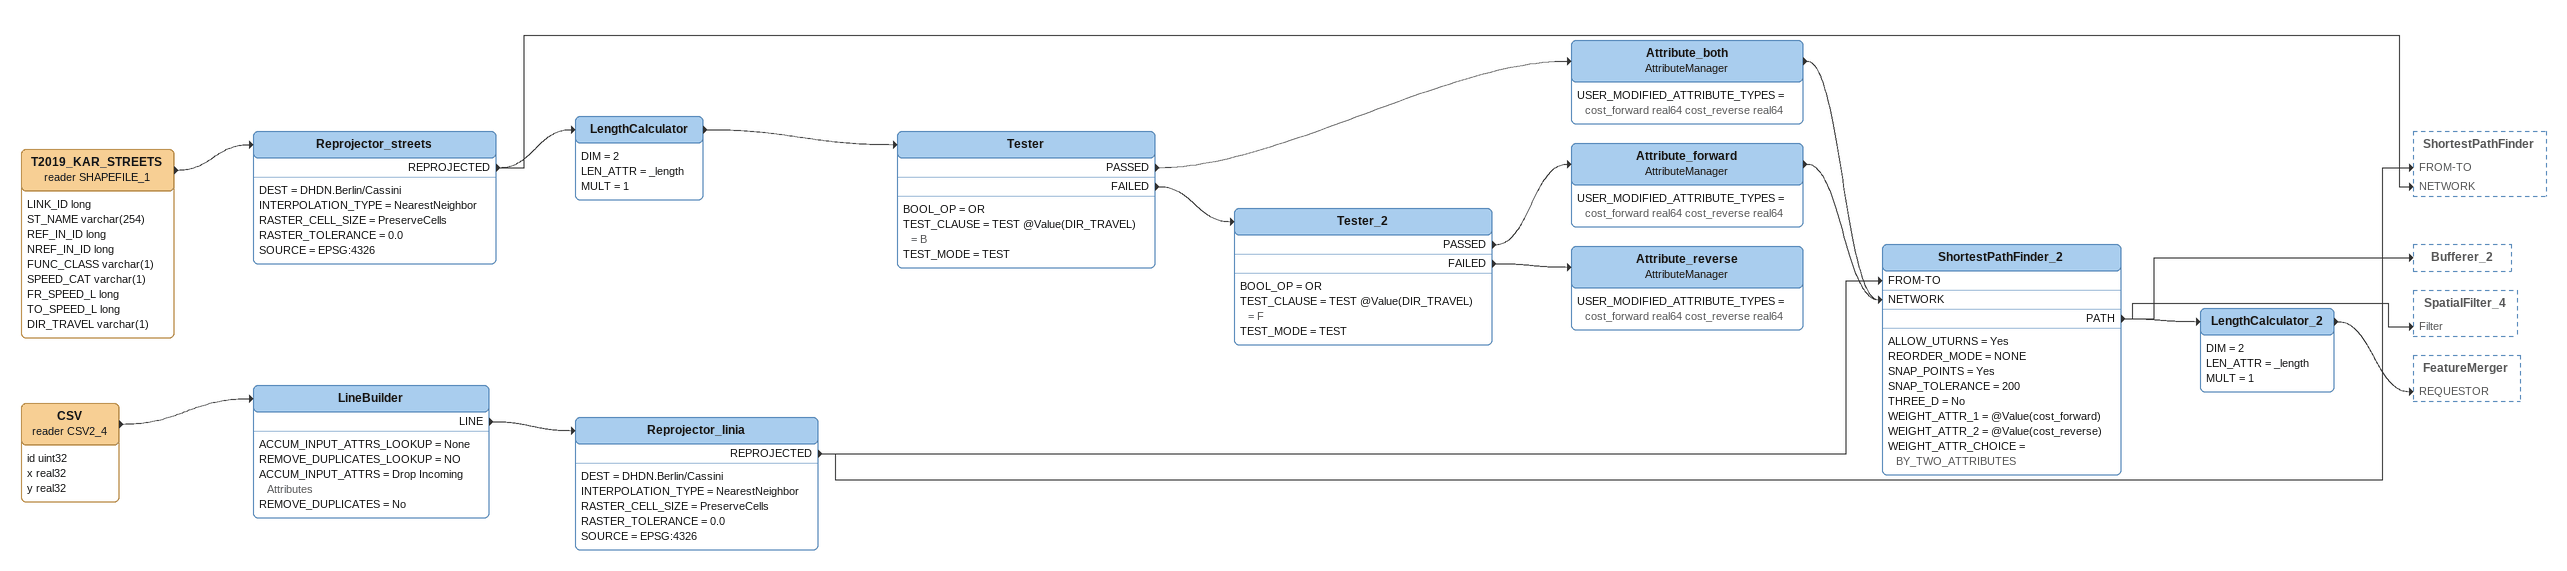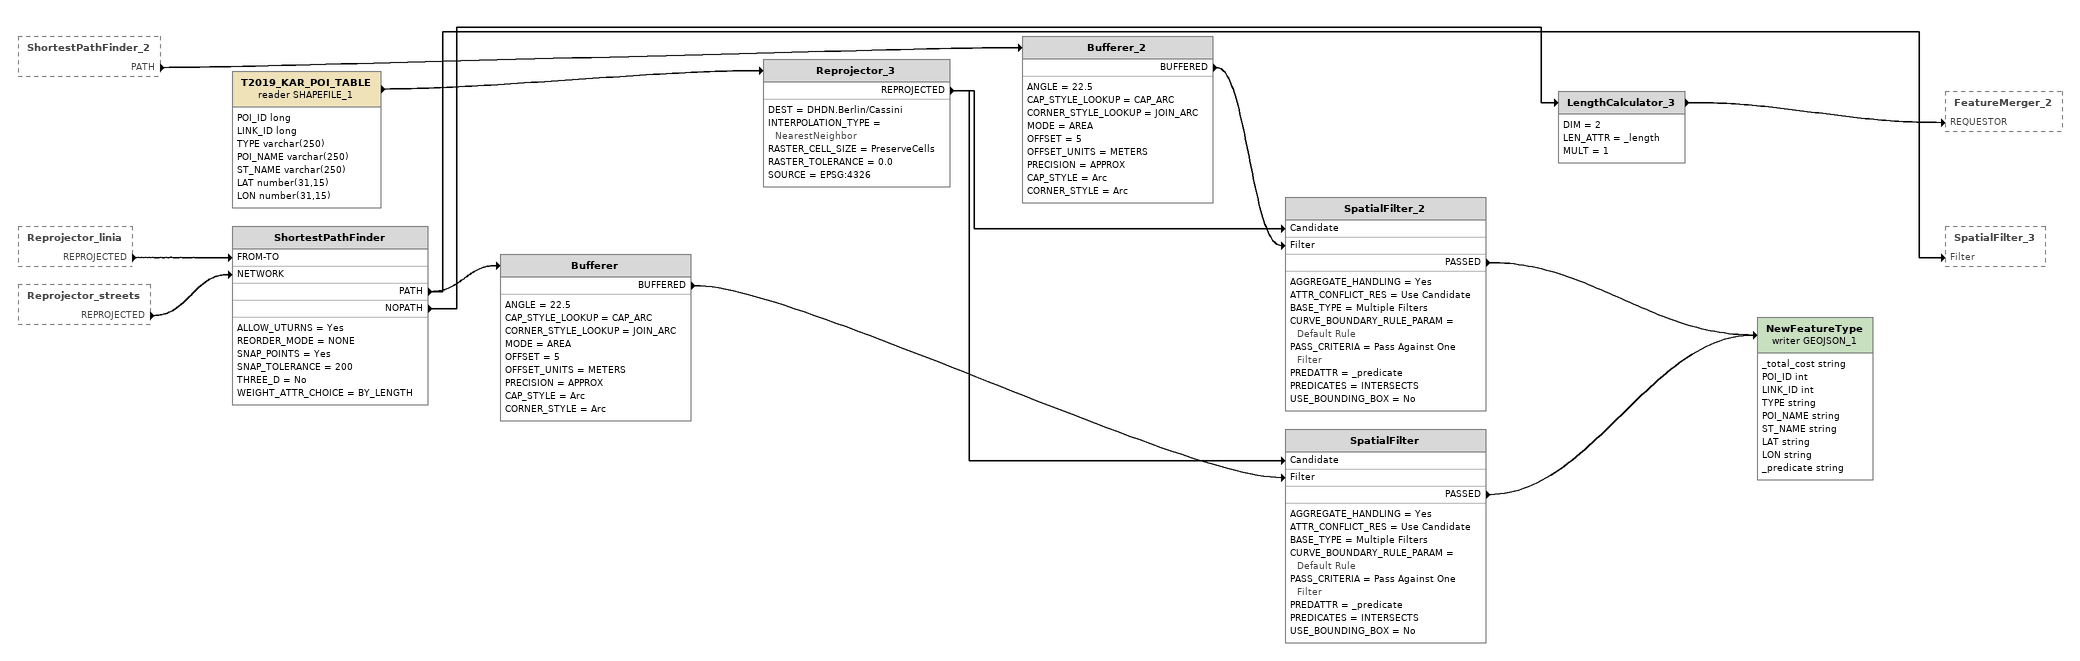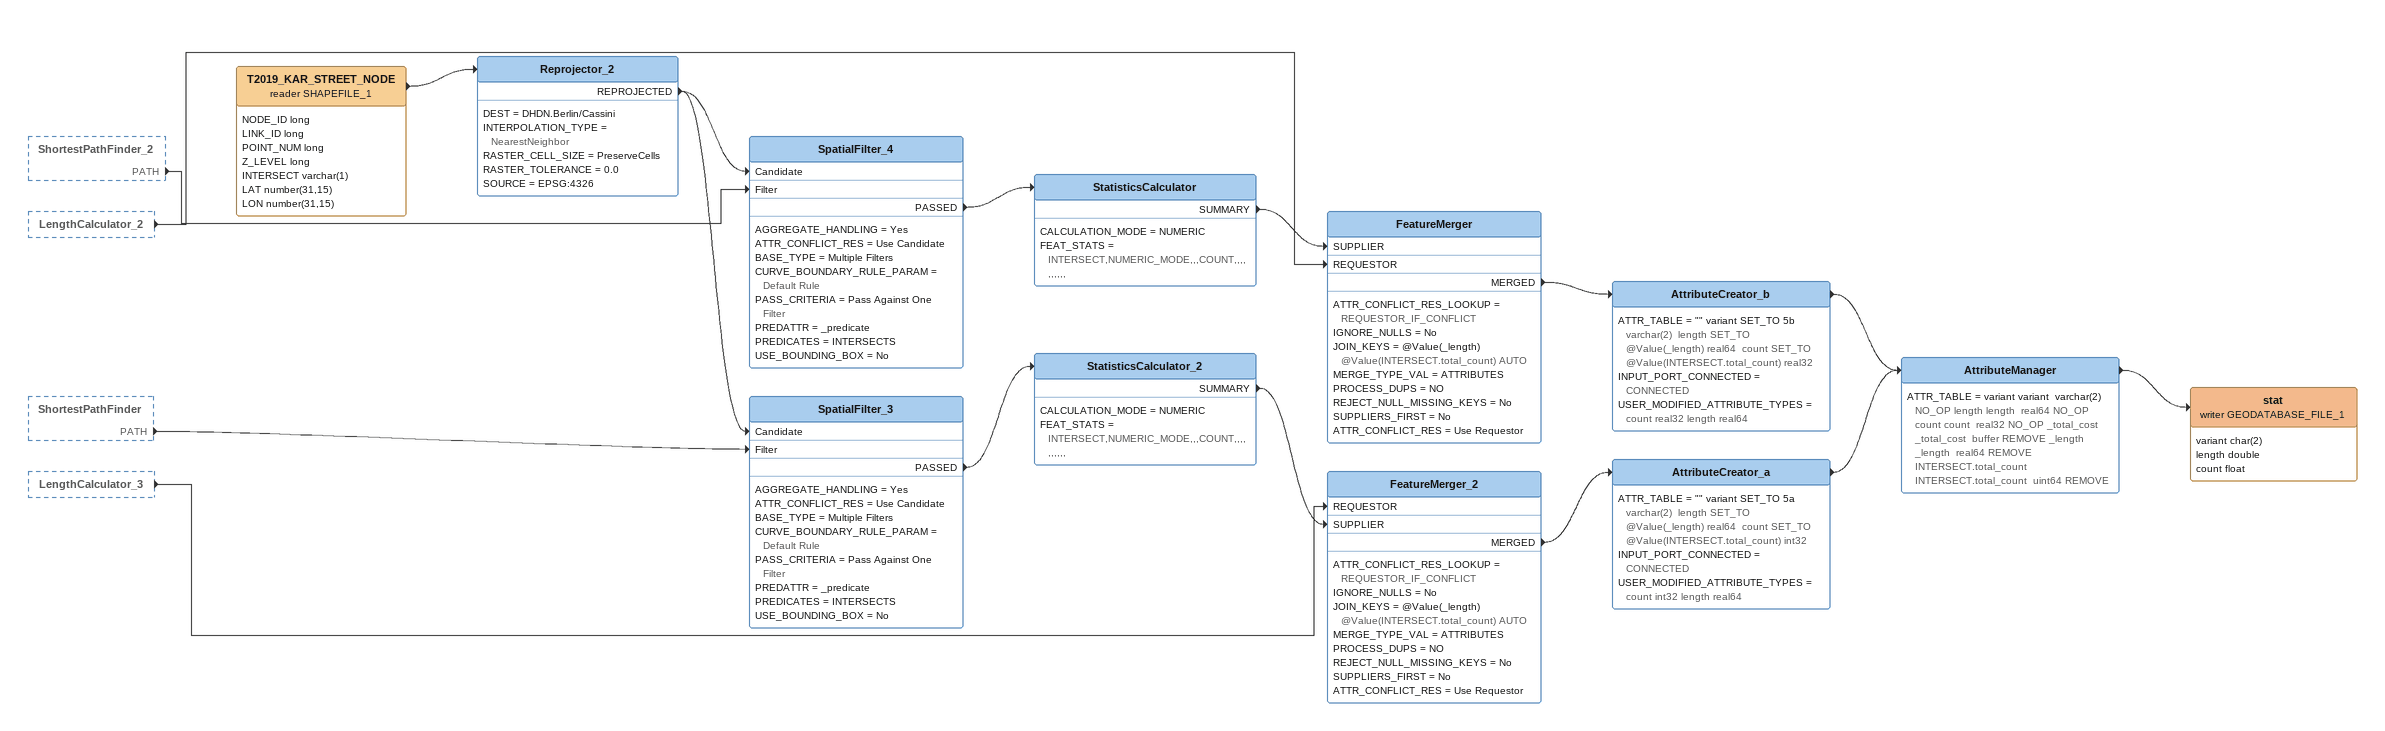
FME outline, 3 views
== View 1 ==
T2019_KAR_STREETS (reader SHAPEFILE_1)
    attributes: LINK_ID long, ST_NAME varchar(254), REF_IN_ID long, NREF_IN_ID long, FUNC_CLASS varchar(1), SPEED_CAT varchar(1), FR_SPEED_L long, TO_SPEED_L long, DIR_TRAVEL varchar(1)
    -> Reprojector_streets
Reprojector_streets
    DEST = DHDN.Berlin/Cassini
    INTERPOLATION_TYPE = NearestNeighbor
    RASTER_CELL_SIZE = PreserveCells
    RASTER_TOLERANCE = 0.0
    SOURCE = EPSG:4326
    REPROJECTED -> ShortestPathFinder [NETWORK]
    REPROJECTED -> LengthCalculator
LengthCalculator
    DIM = 2
    LEN_ATTR = _length
    MULT = 1
    -> Tester
Tester
    BOOL_OP = OR
    TEST_CLAUSE = TEST @Value(DIR_TRAVEL) = B
    TEST_MODE = TEST
    PASSED -> Attribute_both
    FAILED -> Tester_2
Attribute_both: AttributeManager
    USER_MODIFIED_ATTRIBUTE_TYPES = cost_forward real64 cost_reverse real64
    -> ShortestPathFinder_2 [NETWORK]
Tester_2
    BOOL_OP = OR
    TEST_CLAUSE = TEST @Value(DIR_TRAVEL) = F
    TEST_MODE = TEST
    PASSED -> Attribute_forward
    FAILED -> Attribute_reverse
Attribute_forward: AttributeManager
    USER_MODIFIED_ATTRIBUTE_TYPES = cost_forward real64 cost_reverse real64
    -> ShortestPathFinder_2 [NETWORK]
Attribute_reverse: AttributeManager
    USER_MODIFIED_ATTRIBUTE_TYPES = cost_forward real64 cost_reverse real64
CSV (reader CSV2_4)
    attributes: id uint32, x real32, y real32
    -> LineBuilder
LineBuilder
    ACCUM_INPUT_ATTRS_LOOKUP = None
    REMOVE_DUPLICATES_LOOKUP = NO
    ACCUM_INPUT_ATTRS = Drop Incoming Attributes
    REMOVE_DUPLICATES = No
    LINE -> Reprojector_linia
Reprojector_linia
    DEST = DHDN.Berlin/Cassini
    INTERPOLATION_TYPE = NearestNeighbor
    RASTER_CELL_SIZE = PreserveCells
    RASTER_TOLERANCE = 0.0
    SOURCE = EPSG:4326
    REPROJECTED -> ShortestPathFinder [FROM-TO]
    REPROJECTED -> ShortestPathFinder_2 [FROM-TO]
ShortestPathFinder_2
    ALLOW_UTURNS = Yes
    REORDER_MODE = NONE
    SNAP_POINTS = Yes
    SNAP_TOLERANCE = 200
    THREE_D = No
    WEIGHT_ATTR_1 = @Value(cost_forward)
    WEIGHT_ATTR_2 = @Value(cost_reverse)
    WEIGHT_ATTR_CHOICE = BY_TWO_ATTRIBUTES
    PATH -> Bufferer_2
    PATH -> SpatialFilter_4 [Filter]
    PATH -> LengthCalculator_2
LengthCalculator_2
    DIM = 2
    LEN_ATTR = _length
    MULT = 1
    -> FeatureMerger [REQUESTOR]

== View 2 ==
ShortestPathFinder_2 [outside]
    PATH -> Bufferer_2
Reprojector_linia [outside]
    REPROJECTED -> ShortestPathFinder [FROM-TO]
Reprojector_streets [outside]
    REPROJECTED -> ShortestPathFinder [NETWORK]
Bufferer_2
    ANGLE = 22.5
    CAP_STYLE_LOOKUP = CAP_ARC
    CORNER_STYLE_LOOKUP = JOIN_ARC
    MODE = AREA
    OFFSET = 5
    OFFSET_UNITS = METERS
    PRECISION = APPROX
    CAP_STYLE = Arc
    CORNER_STYLE = Arc
    BUFFERED -> SpatialFilter_2 [Filter]
ShortestPathFinder
    ALLOW_UTURNS = Yes
    REORDER_MODE = NONE
    SNAP_POINTS = Yes
    SNAP_TOLERANCE = 200
    THREE_D = No
    WEIGHT_ATTR_CHOICE = BY_LENGTH
    PATH -> Bufferer
    PATH -> SpatialFilter_3 [Filter]
    NOPATH -> LengthCalculator_3
LengthCalculator_3
    DIM = 2
    LEN_ATTR = _length
    MULT = 1
    -> FeatureMerger_2 [REQUESTOR]
Bufferer
    ANGLE = 22.5
    CAP_STYLE_LOOKUP = CAP_ARC
    CORNER_STYLE_LOOKUP = JOIN_ARC
    MODE = AREA
    OFFSET = 5
    OFFSET_UNITS = METERS
    PRECISION = APPROX
    CAP_STYLE = Arc
    CORNER_STYLE = Arc
    BUFFERED -> SpatialFilter [Filter]
T2019_KAR_POI_TABLE (reader SHAPEFILE_1)
    attributes: POI_ID long, LINK_ID long, TYPE varchar(250), POI_NAME varchar(250), ST_NAME varchar(250), LAT number(31,15), LON number(31,15)
    -> Reprojector_3
Reprojector_3
    DEST = DHDN.Berlin/Cassini
    INTERPOLATION_TYPE = NearestNeighbor
    RASTER_CELL_SIZE = PreserveCells
    RASTER_TOLERANCE = 0.0
    SOURCE = EPSG:4326
    REPROJECTED -> SpatialFilter [Candidate]
    REPROJECTED -> SpatialFilter_2 [Candidate]
SpatialFilter_2
    AGGREGATE_HANDLING = Yes
    ATTR_CONFLICT_RES = Use Candidate
    BASE_TYPE = Multiple Filters
    CURVE_BOUNDARY_RULE_PARAM = Default Rule
    PASS_CRITERIA = Pass Against One Filter
    PREDATTR = _predicate
    PREDICATES = INTERSECTS
    USE_BOUNDING_BOX = No
    PASSED -> NewFeatureType (writer GEOJSON_1)
SpatialFilter
    AGGREGATE_HANDLING = Yes
    ATTR_CONFLICT_RES = Use Candidate
    BASE_TYPE = Multiple Filters
    CURVE_BOUNDARY_RULE_PARAM = Default Rule
    PASS_CRITERIA = Pass Against One Filter
    PREDATTR = _predicate
    PREDICATES = INTERSECTS
    USE_BOUNDING_BOX = No
    PASSED -> NewFeatureType (writer GEOJSON_1)
NewFeatureType (writer GEOJSON_1)
    attributes: _total_cost string, POI_ID int, LINK_ID int, TYPE string, POI_NAME string, ST_NAME string, LAT string, LON string, _predicate string

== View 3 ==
ShortestPathFinder_2 [outside]
    PATH -> SpatialFilter_4 [Filter]
LengthCalculator_2 [outside]
    -> FeatureMerger [REQUESTOR]
ShortestPathFinder [outside]
    PATH -> SpatialFilter_3 [Filter]
LengthCalculator_3 [outside]
    -> FeatureMerger_2 [REQUESTOR]
T2019_KAR_STREET_NODE (reader SHAPEFILE_1)
    attributes: NODE_ID long, LINK_ID long, POINT_NUM long, Z_LEVEL long, INTERSECT varchar(1), LAT number(31,15), LON number(31,15)
    -> Reprojector_2
Reprojector_2
    DEST = DHDN.Berlin/Cassini
    INTERPOLATION_TYPE = NearestNeighbor
    RASTER_CELL_SIZE = PreserveCells
    RASTER_TOLERANCE = 0.0
    SOURCE = EPSG:4326
    REPROJECTED -> SpatialFilter_4 [Candidate]
    REPROJECTED -> SpatialFilter_3 [Candidate]
SpatialFilter_4
    AGGREGATE_HANDLING = Yes
    ATTR_CONFLICT_RES = Use Candidate
    BASE_TYPE = Multiple Filters
    CURVE_BOUNDARY_RULE_PARAM = Default Rule
    PASS_CRITERIA = Pass Against One Filter
    PREDATTR = _predicate
    PREDICATES = INTERSECTS
    USE_BOUNDING_BOX = No
    PASSED -> StatisticsCalculator
StatisticsCalculator
    CALCULATION_MODE = NUMERIC
    FEAT_STATS = INTERSECT,NUMERIC_MODE,,,COUNT,,,,,,,,,,
    SUMMARY -> FeatureMerger [SUPPLIER]
FeatureMerger
    ATTR_CONFLICT_RES_LOOKUP = REQUESTOR_IF_CONFLICT
    IGNORE_NULLS = No
    JOIN_KEYS = @Value(_length) @Value(INTERSECT.total_count) AUTO
    MERGE_TYPE_VAL = ATTRIBUTES
    PROCESS_DUPS = NO
    REJECT_NULL_MISSING_KEYS = No
    SUPPLIERS_FIRST = No
    ATTR_CONFLICT_RES = Use Requestor
    MERGED -> AttributeCreator_b
AttributeCreator_b
    ATTR_TABLE = "" variant SET_TO 5b varchar(2)  length SET_TO @Value(_length) real64  count SET_TO @Value(INTERSECT.total_count) real32
    INPUT_PORT_CONNECTED = CONNECTED
    USER_MODIFIED_ATTRIBUTE_TYPES = count real32 length real64
    -> AttributeManager
SpatialFilter_3
    AGGREGATE_HANDLING = Yes
    ATTR_CONFLICT_RES = Use Candidate
    BASE_TYPE = Multiple Filters
    CURVE_BOUNDARY_RULE_PARAM = Default Rule
    PASS_CRITERIA = Pass Against One Filter
    PREDATTR = _predicate
    PREDICATES = INTERSECTS
    USE_BOUNDING_BOX = No
    PASSED -> StatisticsCalculator_2
StatisticsCalculator_2
    CALCULATION_MODE = NUMERIC
    FEAT_STATS = INTERSECT,NUMERIC_MODE,,,COUNT,,,,,,,,,,
    SUMMARY -> FeatureMerger_2 [SUPPLIER]
FeatureMerger_2
    ATTR_CONFLICT_RES_LOOKUP = REQUESTOR_IF_CONFLICT
    IGNORE_NULLS = No
    JOIN_KEYS = @Value(_length) @Value(INTERSECT.total_count) AUTO
    MERGE_TYPE_VAL = ATTRIBUTES
    PROCESS_DUPS = NO
    REJECT_NULL_MISSING_KEYS = No
    SUPPLIERS_FIRST = No
    ATTR_CONFLICT_RES = Use Requestor
    MERGED -> AttributeCreator_a
AttributeCreator_a
    ATTR_TABLE = "" variant SET_TO 5a varchar(2)  length SET_TO @Value(_length) real64  count SET_TO @Value(INTERSECT.total_count) int32
    INPUT_PORT_CONNECTED = CONNECTED
    USER_MODIFIED_ATTRIBUTE_TYPES = count int32 length real64
    -> AttributeManager
AttributeManager
    ATTR_TABLE = variant variant  varchar(2) NO_OP length length  real64 NO_OP count count  real32 NO_OP _total_cost _total_cost  buffer REMOVE _length _length  real64 REMOVE INTERSECT.total_count INTERSECT.total_count  uint64 REMOVE
    -> stat (writer GEODATABASE_FILE_1)
stat (writer GEODATABASE_FILE_1)
    attributes: variant char(2), length double, count float
